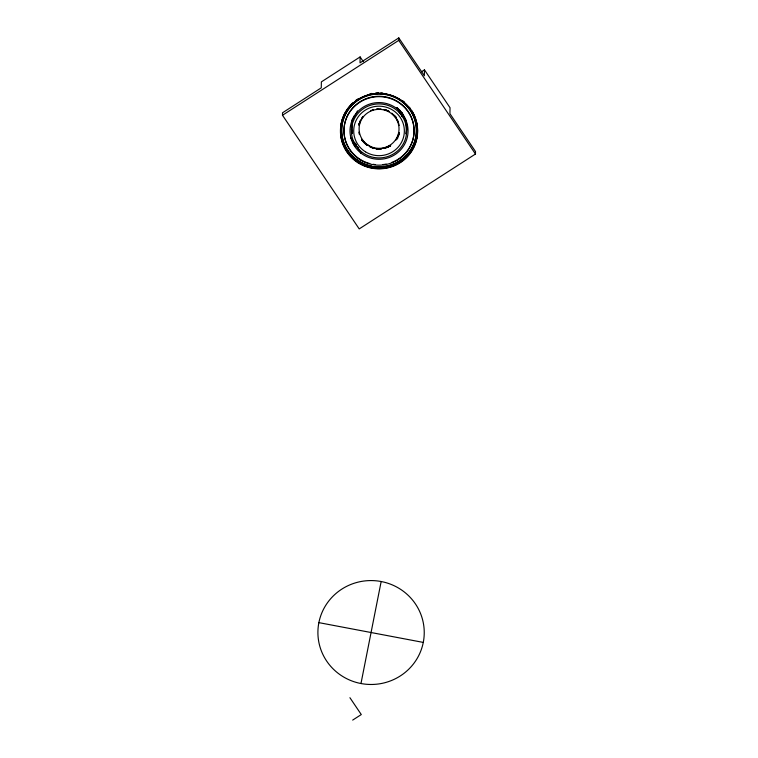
<?xml version="1.0" encoding="UTF-8"?>
<svg xmlns="http://www.w3.org/2000/svg" width="758" height="758" viewBox="0 0 758 758"><rect width="100%" height="100%" fill="white"/><g stroke="black" fill="none" stroke-linecap="round" stroke-linejoin="round"><path stroke-width="1.14" d="M406.695 128.49L406.676 129.286L406.515 125.051L406.667 126.321A27.629 26.994 0.9 0 0 405.795 120.91L399.39 109.882C404.384 115.074 407.084 122.076 406.676 129.286L406.383 120.2L406.155 133.493M421.533 71.735L424.461 69.85L450.034 107.74L449.939 113.672L475.512 151.553L475.474 154.026L359.207 228.907L282.488 115.254L282.526 112.781L321.278 87.824L321.373 81.883L360.126 56.926L363.347 61.692M360.126 56.926L360.031 62.857L398.793 37.9L424.366 75.781L424.461 69.85M475.474 154.026L398.755 40.373L398.793 37.9M401.626 113.994L399.352 112.658A27.629 26.994 0.9 0 0 363.726 108.441A27.629 26.994 0.9 0 0 353.92 142.163L358.705 149.203A27.629 26.994 0.9 0 0 396.093 152.168A27.629 26.994 0.9 0 0 402.024 115.983L401.532 113.52M402.062 114.164L402.072 113.217L401.674 113.662L399.39 109.882L401.598 113.586M406.676 129.286L406.705 127.95M352.044 133.342L351.721 123.421M351.456 127.031L351.485 126.482A27.629 26.994 0.9 0 1 353.124 118.494L353.588 120.522M351.598 124.947L352.006 119.878M351.845 121.896L351.968 120.38M401.693 114.088L399.352 112.658L402.024 115.983L402.053 114.648M351.466 127.031L351.987 122.824L354.213 115.983L353.171 118.75L353.323 117.983M401.958 114.022L402.072 113.217L401.768 113.766M357.492 110.895L353.171 118.75L353.74 116.969M360.979 683.526L381.16 581.519M399.352 112.658L401.759 114.202L402.024 115.983L402.147 114.79M356.241 144.797L356.023 145.868L355.549 143.669M351.608 127.477L351.456 128.121L351.977 122.322L351.627 131.257L351.466 128.661L351.494 129.211A27.629 26.994 0.9 0 0 352.1 133.55M359.027 124.899L360.647 119.916L358.913 124.881L359.908 121.896M398.509 134.801L399.087 132.792L397.798 136.781L399.21 132.811M405.492 119.859L405.672 120.901L402.242 114.922M401.863 113.889L402.072 113.217L405.672 120.901L402.545 115.311L405.672 120.901L405.322 119.338M401.825 114.316L402.024 115.983L402.337 115.045M356.345 144.92L356.023 145.868L355.701 143.963L353.92 142.163L355.066 143.29M358.799 124.843L359.851 121.858M397.922 136.819L398.973 133.825M398.016 136.838L399.201 133.626L398.139 136.658M353.171 118.75L353.967 116.476M398.215 135.805L395.676 140.382M397.277 138.771L397.77 137.842L396.453 139.595M357.359 99.942L358.363 99.289M282.488 115.254L398.755 40.373M352.678 720.1L361.291 714.557L349.921 697.711M388.513 146.493L390.626 145.763M390.379 145.479L386.58 147.393L390.446 145.574M386.722 147.469L390.654 145.593A20.892 20.419 0.9 0 1 388.759 146.682M386.694 147.621L389.65 146.237M370.539 110.696L373.552 109.626L372.491 109.815M376.082 148.615L380.364 148.89L387.575 146.995M377.759 108.811L376.698 109.019L380.98 108.906M384.571 148.075L385.632 147.876M402.64 115.377L404.185 116.922L405.672 120.901M381.426 148.682L376.101 148.54M376.015 148.814L378.214 148.966A20.892 20.419 0.9 0 1 376.025 148.786L380.364 148.89M318.853 622.631L423.277 642.414A53.174 51.961 0.9 0 0 353.702 583.404A53.174 51.961 0.9 0 0 336.23 671.749A53.174 51.961 0.9 0 0 423.277 642.414M374.262 148.217L372.709 147.819L374.244 148.293M373.997 148.189L369.932 146.834L371.79 147.488M370.473 146.957L371.96 147.535M386.173 110.137L389.081 111.454L388.181 110.858M371.837 147.422L365.479 143.906M392.644 113.785L391.744 113.207L396.074 117.803M365.299 144.067L367.147 145.214L361.623 139.889M397.012 107.721L398.604 109.161M402.555 115.017L404.185 116.922L402.498 114.894M363.527 141.755L364.589 142.93L362.078 139.879M394.918 116.002L396.339 117.594L393.421 114.486M361.67 140.05L364.579 143.271M402.602 115.131L404.185 116.922M361.623 139.235L363.849 142.002M401.475 113.7L396.87 107.835L401.532 113.804M350.651 137.691L361.14 153.088M352.659 142.134L354.877 146.029M396.567 118.731L398.537 122.445L397.116 119.622M405.644 120.38L405.795 120.91M398.736 123.478L399.144 125.534M358.856 132.176L359.273 134.242M402.157 114.306L402.072 113.217L402.337 114.619M402.072 113.217L402.252 114.458M401.901 114.43L402.024 115.983M406.392 122.142L406.705 127.401M406.534 125.582L406.61 127.306M406.676 129.04A27.629 26.994 0.9 0 1 405.985 133.901M402.934 114.155A27.629 26.994 0.9 0 1 403.502 115.159M375.883 93.84A37.379 36.517 0.9 0 1 415.033 120.408A37.379 36.517 0.9 0 1 395.685 162.951M394.624 163.444A37.379 36.517 0.9 0 1 389.119 165.415M387.982 165.699A37.379 36.517 0.9 0 1 375.163 166.552M371.676 166.04A37.379 36.517 0.9 0 1 367.137 164.846M366.038 164.467A37.379 36.517 0.9 0 1 341.924 125.847A37.379 36.517 0.9 0 1 374.717 93.954M369.828 163.576A35.057 34.252 0.9 0 1 349.703 111.748A35.057 34.252 0.9 0 1 406.364 109.095A35.057 34.252 0.9 0 1 391.469 162.563M386.192 164.069A35.057 34.252 0.9 0 1 382.932 164.571M375.238 164.581A35.057 34.252 0.9 0 1 373.059 164.278M387.774 147.156A20.892 20.419 0.9 0 1 384.694 148.255M381.482 148.871A20.892 20.419 0.9 0 1 379.294 149.004M416.123 120.361A38.459 37.568 0.9 0 1 394.946 164.552A38.459 37.568 0.9 0 1 346.956 151.003A38.459 37.568 0.9 0 1 353.105 102.576M355.417 100.672A38.459 37.568 0.9 0 1 357.871 98.957M369.79 93.85A38.459 37.568 0.9 0 1 371.761 93.433M375.75 92.893A38.459 37.568 0.9 0 1 378.763 92.76M380.781 92.798A38.459 37.568 0.9 0 1 382.781 92.94M403.029 100.975A38.459 37.568 0.9 0 1 404.564 102.235M409.386 107.257A38.459 37.568 0.9 0 1 410.58 108.849M411.689 110.488A38.459 37.568 0.9 0 1 414.067 114.818M414.541 115.898A38.459 37.568 0.9 0 1 415.782 119.233M363.044 116.448L361.85 118.182L363.044 116.448M387.167 110.545L384.107 109.597L387.167 110.516M373.921 148.255L370.823 147.223L373.921 148.265M401.408 113.539L396.87 107.816L401.437 113.605M358.705 149.203L357.672 147.204L358.705 149.203M360.268 159.843A35.057 34.252 0.9 0 0 414.058 132.356A35.057 34.252 0.9 0 0 362.76 100.568A35.057 34.252 0.9 0 0 360.268 159.843M359.027 161.369A37.379 36.517 0.9 0 0 416.379 132.063A37.379 36.517 0.9 0 0 361.689 98.161A37.379 36.517 0.9 0 0 359.027 161.369M360.855 153.021A29.022 28.359 0.9 0 0 407.709 135.275A29.022 28.359 0.9 0 0 368.521 104.49A29.022 28.359 0.9 0 0 360.855 153.021M365.47 151.818A25.327 24.749 0.9 0 0 404.336 131.958A25.327 24.749 0.9 0 0 367.279 109A25.327 24.749 0.9 0 0 365.47 151.818M368.379 145.318A19.964 19.509 0.9 0 0 399.011 129.665A19.964 19.509 0.9 0 0 369.8 111.559A19.964 19.509 0.9 0 0 368.379 145.318M358.335 162.629A38.459 37.568 0.9 0 0 417.45 132.707A38.459 37.568 0.9 0 0 361.329 97.621A38.459 37.568 0.9 0 0 358.335 162.629M358.25 162.904A38.592 37.71 0.9 0 0 417.592 132.868A38.592 37.71 0.9 0 0 361.263 97.649A38.592 37.71 0.9 0 0 358.25 162.904"/></g></svg>
